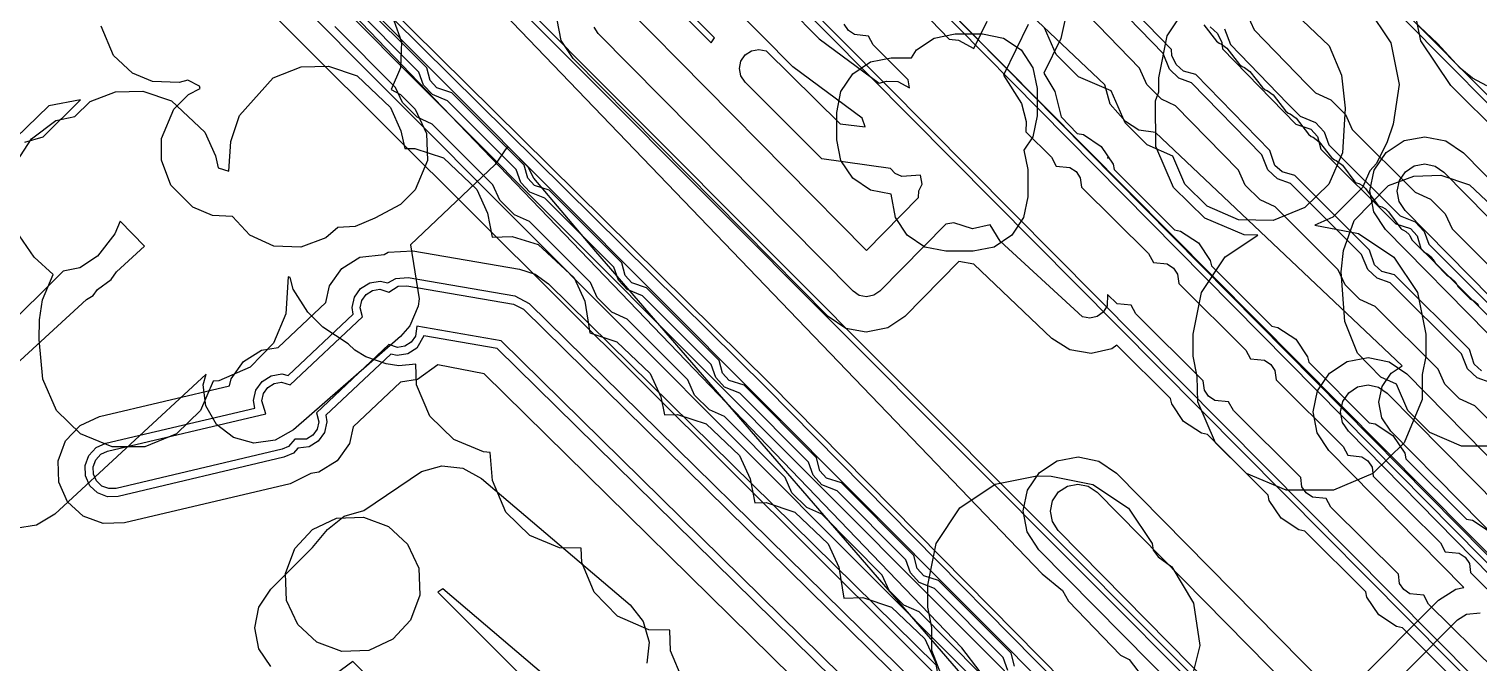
# Model space of a CAD drawing. Header units: metres. Extents: x -2677 to -840, y 169 to 1487.
# Drawn here: x -2443.7 to -2390.7, y 413.3 to 436.5 of the extents above; entities that cross this region are included whole.
import ezdxf

# ---------------------------------------------------------------- set-up
doc = ezdxf.new("R2010")
doc.units = ezdxf.units.M
for name, color, linetype in [('AI_GREENING_EXCLUSIONS', 1, 'Continuous'), ('AI_GREENING_LAWN', 82, 'Continuous'), ('AI_GREENING_REJECTED', 6, 'Continuous')]:
    doc.layers.add(name, color=color, linetype=linetype)

msp = doc.modelspace()

# ---------------------------------------------------------------- linework, layer by layer
at = {"layer": 'AI_GREENING_EXCLUSIONS'}
for points in [[(-2505.104, 516.692), (-2382.39, 393.752)], [(-2504.963, 516.833), (-2382.249, 393.893)], [(-2354.186, 453.009), (-2376.468, 473.857), (-2401.998, 479.041), (-2421.076, 460.203), (-2421.667, 459.462), (-2421.992, 459.297), (-2424.011, 457.291), (-2424.177, 456.969), (-2425.07, 456.299), (-2435.28, 446.342), (-2406.613, 416.514), (-2405.872, 415.904), (-2405.649, 415.512), (-2403.746, 413.544), (-2403.425, 413.376), (-2402.828, 412.597)], [(-2354.186, 453.009), (-2376.468, 473.857), (-2401.998, 479.041), (-2421.076, 460.203), (-2421.667, 459.462), (-2421.992, 459.297), (-2424.011, 457.291), (-2424.177, 456.969), (-2425.07, 456.299), (-2435.28, 446.342), (-2406.613, 416.514), (-2405.872, 415.904), (-2405.649, 415.512), (-2403.746, 413.544), (-2403.425, 413.376), (-2402.828, 412.597)], [(-2362.437, 405.677), (-2428.861, 472.601), (-2429.478, 473.837)], [(-2362.295, 405.818), (-2428.72, 472.743), (-2429.286, 473.891)], [(-2389.803, 432.567), (-2391.65, 434.39), (-2392.751, 436.021), (-2393.138, 437.951), (-2392.75, 439.88), (-2391.893, 441.148), (-2401.055, 450.375), (-2401.055, 450.375), (-2401.623, 450.877), (-2402.764, 450.115), (-2404.682, 449.736), (-2406.598, 450.121), (-2408.22, 451.211), (-2410.201, 453.204), (-2411.272, 454.81), (-2411.655, 456.702), (-2411.292, 458.599), (-2410.502, 459.811), (-2417.192, 466.539), (-2418.271, 468.164), (-2418.411, 468.522), (-2418.785, 470.437), (-2418.397, 472.349), (-2417.307, 473.967)], [(-2349.19, 370.53), (-2441.811, 463.835), (-2442.631, 464.845), (-2443.287, 466.222), (-2443.558, 467.56), (-2443.475, 469.047), (-2443.318, 469.272), (-2443.087, 469.419), (-2442.817, 469.466), (-2442.55, 469.406), (-2442.326, 469.248), (-2442.326, 469.248), (-2437.917, 464.696), (-2425.784, 453.083), (-2390.376, 417.269), (-2370.095, 396.941)], [(-2349.047, 370.67), (-2441.671, 463.977), (-2442.475, 464.971), (-2443.091, 466.265), (-2443.358, 467.557), (-2443.292, 468.967), (-2443.18, 469.127), (-2442.822, 469.266), (-2442.471, 469.11), (-2438.057, 464.554), (-2425.926, 452.942), (-2425.926, 452.942), (-2390.518, 417.128), (-2370.237, 396.8)], [(-2408.883, 412.928), (-2409.558, 413.807), (-2436.902, 442.258), (-2437.584, 442.398), (-2438.263, 442.776), (-2438.846, 443.294), (-2439.005, 443.622), (-2440.899, 445.509), (-2474.453, 461.131)], [(-2408.883, 412.928), (-2409.558, 413.807), (-2436.902, 442.258), (-2437.584, 442.398), (-2438.263, 442.776), (-2438.846, 443.294), (-2439.005, 443.622), (-2440.899, 445.509), (-2474.453, 461.131)], [(-2386.066, 392.557), (-2416.591, 423.48), (-2441.844, 448.427), (-2450.904, 457.735), (-2451.301, 457.371), (-2451.754, 457.112), (-2458.002, 450.753), (-2461.428, 447.377), (-2461.487, 447.288), (-2461.335, 446.96), (-2461.367, 446.76), (-2462.711, 445.311), (-2461.813, 444.117), (-2461.851, 443.743), (-2461.971, 443.594), (-2462.856, 442.847), (-2463.181, 442.729), (-2463.505, 442.851), (-2464.292, 443.669), (-2485.138, 422.846), (-2477.802, 415.322), (-2477.66, 414.961), (-2477.819, 414.607), (-2481.483, 411.19)], [(-2386.228, 392.438), (-2416.733, 423.338), (-2441.984, 448.285), (-2450.911, 457.457), (-2451.633, 456.95), (-2461.229, 447.274), (-2461.136, 446.969), (-2461.18, 446.689), (-2462.445, 445.298), (-2461.621, 444.173), (-2461.597, 443.906), (-2461.674, 443.65), (-2461.842, 443.442), (-2462.727, 442.694), (-2463.182, 442.529), (-2463.636, 442.7), (-2464.308, 443.37), (-2484.857, 422.845), (-2477.659, 415.462), (-2477.509, 415.229), (-2477.461, 414.956), (-2477.522, 414.686), (-2477.683, 414.461), (-2481.347, 411.044)], [(-2387.467, 392.398), (-2451.342, 456.39)], [(-2388.078, 391.571), (-2451.336, 454.969)], [(-2388.84, 416.656), (-2393.849, 421.74), (-2394.17, 422.229), (-2394.28, 422.804), (-2394.162, 423.377), (-2393.833, 423.861), (-2393.426, 424.129), (-2402.463, 432.669), (-2403.073, 432.759), (-2403.569, 433.07), (-2404.12, 433.713), (-2404.316, 434.42), (-2422.289, 451.405)], [(-2420.347, 441.722), (-2414.791, 436.102), (-2412.591, 434.478), (-2412.322, 434.553), (-2411.903, 434.534), (-2411.483, 434.312), (-2411.521, 434.594), (-2412.808, 435.877), (-2412.98, 436.202), (-2413.486, 436.255), (-2413.714, 436.407), (-2413.865, 436.634)], [(-2421.883, 437.281), (-2413.056, 428.353), (-2411.148, 430.293), (-2411.131, 430.537), (-2411.011, 430.779), (-2411.08, 431.104), (-2411.76, 431.055), (-2412.007, 431.171), (-2412.172, 431.352), (-2414.69, 431.711), (-2417.503, 434.518), (-2417.653, 434.746), (-2417.705, 435.014), (-2417.65, 435.282), (-2417.497, 435.508), (-2417.269, 435.658), (-2417.001, 435.71), (-2416.733, 435.655), (-2414.019, 432.986), (-2413.099, 432.875), (-2413.211, 433.195), (-2415.748, 435.08), (-2421.343, 440.738)], [(-2420.959, 438.195), (-2418.738, 435.949), (-2418.615, 436.131), (-2422.267, 439.824)], [(-2390.519, 423.943), (-2390.787, 424.186), (-2390.966, 424.728), (-2393.708, 427.459), (-2394.175, 427.584), (-2394.443, 427.827), (-2394.622, 428.369), (-2397.364, 431.099), (-2397.83, 431.225), (-2398.099, 431.467), (-2398.278, 432.009), (-2400.988, 434.788), (-2401.438, 434.913), (-2401.706, 435.156), (-2401.865, 435.488), (-2401.885, 435.715), (-2404.577, 438.494)], [(-2390.21, 423.524), (-2390.687, 423.695), (-2391.036, 424.018), (-2391.26, 424.57), (-2393.865, 427.165), (-2394.342, 427.335), (-2394.692, 427.659), (-2394.916, 428.211), (-2397.521, 430.805), (-2397.998, 430.976), (-2398.348, 431.3), (-2398.572, 431.851), (-2401.149, 434.494), (-2401.605, 434.664), (-2401.955, 434.988), (-2402.179, 435.56), (-2404.737, 438.201)], [(-2407.879, 412.974), (-2408.05, 413.45), (-2410.567, 415.975), (-2411.12, 416.199), (-2411.444, 416.548), (-2411.614, 417.025), (-2414.132, 419.549), (-2414.684, 419.774), (-2415.008, 420.123), (-2415.179, 420.6), (-2417.696, 423.124), (-2418.249, 423.348), (-2418.572, 423.698), (-2418.743, 424.173), (-2421.264, 426.694), (-2421.818, 426.918), (-2422.142, 427.268), (-2422.313, 427.742), (-2424.833, 430.263), (-2425.388, 430.488), (-2425.711, 430.837), (-2425.882, 431.312), (-2428.403, 433.833), (-2428.957, 434.057), (-2429.281, 434.407), (-2429.451, 434.882), (-2431.972, 437.402)], [(-2407.631, 413.141), (-2407.756, 413.607), (-2410.41, 416.269), (-2410.952, 416.448), (-2411.195, 416.716), (-2411.32, 417.182), (-2413.974, 419.843), (-2414.517, 420.022), (-2414.759, 420.291), (-2414.885, 420.757), (-2417.538, 423.418), (-2418.081, 423.597), (-2418.324, 423.866), (-2418.449, 424.33), (-2421.107, 426.988), (-2421.65, 427.167), (-2421.893, 427.435), (-2422.018, 427.9), (-2424.676, 430.557), (-2425.22, 430.736), (-2425.463, 431.005), (-2425.588, 431.469), (-2428.245, 434.127), (-2428.789, 434.306), (-2429.032, 434.574), (-2429.157, 435.039), (-2431.815, 437.697)], [(-2411.361, 437.47), (-2410.027, 436.09), (-2409.687, 436.05), (-2409.12, 435.745), (-2408.628, 436.752)], [(-2394.711, 437.25), (-2393.844, 435.952), (-2393.539, 434.422), (-2393.76, 432.981), (-2393.973, 432.326), (-2394.365, 431.536), (-2394.614, 431.268), (-2394.886, 430.656), (-2395.967, 429.576), (-2396.627, 429.283), (-2395.032, 428.979), (-2393.735, 428.111), (-2392.867, 426.814), (-2392.563, 425.283), (-2392.563, 424.477), (-2392.694, 423.818), (-2392.694, 422.893), (-2393.357, 421.307), (-2394.501, 420.184), (-2395.946, 419.58), (-2397.684, 419.58), (-2399.129, 420.184), (-2400.273, 421.307), (-2400.92, 422.816), (-2400.936, 423.736), (-2401.085, 424.486), (-2401.085, 425.288), (-2400.781, 426.819), (-2399.913, 428.116), (-2398.722, 428.913), (-2399.214, 428.928), (-2400.658, 429.533), (-2400.658, 429.533), (-2401.802, 430.656), (-2402.449, 432.164), (-2402.465, 433.825), (-2402.341, 434.162), (-2402.341, 434.675), (-2402.037, 436.205), (-2401.17, 437.503)], [(-2397.326, 437.008), (-2396.102, 435.849), (-2395.655, 434.774), (-2395.522, 433.557), (-2395.616, 431.931), (-2396.114, 430.78), (-2396.991, 429.925), (-2398.156, 429.455), (-2399.425, 429.472), (-2400.576, 429.97), (-2401.386, 430.78), (-2401.834, 431.81), (-2402.771, 432.219), (-2403.581, 433.029), (-2404.084, 434.201), (-2405.291, 434.711), (-2406.101, 435.521), (-2406.529, 436.504)], [(-2388.459, 420.367), (-2390.767, 422.665), (-2391.325, 422.919), (-2391.865, 423.459), (-2392.115, 424.008), (-2394.423, 426.306), (-2394.981, 426.56), (-2395.521, 427.1), (-2395.771, 427.648), (-2398.079, 429.947), (-2398.637, 430.2), (-2399.177, 430.741), (-2399.427, 431.289), (-2401.727, 433.652), (-2402.244, 433.889), (-2402.784, 434.429), (-2403.052, 435.021), (-2405.316, 437.359)], [(-2399.114, 437.019), (-2398.846, 436.427), (-2396.92, 434.438), (-2396.605, 434.124), (-2396.047, 433.87), (-2395.507, 433.33), (-2395.257, 432.782), (-2392.949, 430.484), (-2392.391, 430.23), (-2391.851, 429.69), (-2391.601, 429.141), (-2389.294, 426.843)], [(-2390.327, 434.374), (-2390.858, 434.658), (-2391.302, 435.022), (-2392.137, 435.928), (-2393.435, 437.144)], [(-2430.368, 436.772), (-2430.087, 435.99), (-2430.123, 435.038), (-2430.465, 434.244), (-2430.122, 434.06), (-2429.582, 433.52), (-2429.173, 432.638), (-2429.134, 431.652), (-2429.582, 430.576), (-2430.122, 430.036), (-2431.065, 429.534), (-2431.788, 429.232), (-2432.423, 429.193), (-2432.857, 428.81), (-2433.774, 428.469), (-2434.76, 428.508), (-2435.642, 428.917), (-2436.274, 429.594), (-2437.008, 429.633), (-2437.731, 429.935), (-2438.537, 430.741), (-2438.878, 431.658), (-2438.878, 432.45), (-2438.43, 433.526), (-2437.89, 434.066), (-2437.458, 434.287), (-2437.481, 434.361), (-2437.914, 434.588), (-2438.228, 434.499), (-2439.214, 434.538), (-2439.214, 434.538), (-2439.937, 434.84), (-2440.636, 435.487), (-2441.084, 436.563)], [(-2408.908, 412.892), (-2411.129, 415.119), (-2411.679, 415.37), (-2412.219, 415.91), (-2412.473, 416.467), (-2414.693, 418.694), (-2415.243, 418.944), (-2415.784, 419.485), (-2416.037, 420.041), (-2418.257, 422.269), (-2418.808, 422.519), (-2419.348, 423.059), (-2419.6, 423.613), (-2421.824, 425.837), (-2422.377, 426.089), (-2422.917, 426.629), (-2423.169, 427.182), (-2425.393, 429.407), (-2425.947, 429.658), (-2426.487, 430.199), (-2426.739, 430.752), (-2428.963, 432.976), (-2429.516, 433.228), (-2430.056, 433.768), (-2430.308, 434.322), (-2432.532, 436.546)], [(-2391.189, 412.318), (-2393.414, 414.539), (-2393.635, 414.582), (-2394.286, 415.012), (-2394.723, 415.659), (-2394.764, 415.858), (-2396.989, 418.079), (-2397.21, 418.121), (-2397.861, 418.552), (-2398.298, 419.198), (-2398.338, 419.397), (-2400.563, 421.618), (-2400.785, 421.661), (-2401.436, 422.091), (-2401.872, 422.738), (-2401.913, 422.937), (-2403.883, 424.887), (-2404.068, 424.756), (-2404.828, 424.581), (-2405.598, 424.71), (-2406.259, 425.124), (-2409.118, 427.85), (-2409.668, 427.947), (-2411.648, 425.934), (-2412.274, 425.515), (-2413.066, 425.356), (-2413.804, 425.502), (-2414.457, 425.931), (-2423.803, 435.383), (-2424.233, 436.034), (-2424.381, 436.8)], [(-2389.991, 412.961), (-2392.464, 415.41), (-2392.637, 415.735), (-2393.144, 415.785), (-2393.372, 415.936), (-2393.525, 416.162), (-2393.565, 416.501), (-2396.039, 418.95), (-2396.211, 419.274), (-2396.718, 419.325), (-2396.946, 419.475), (-2397.099, 419.702), (-2397.14, 420.04), (-2399.613, 422.489), (-2399.786, 422.814), (-2400.293, 422.864), (-2400.521, 423.015), (-2400.674, 423.241), (-2400.715, 423.58), (-2403.188, 426.029), (-2403.361, 426.353), (-2403.868, 426.404), (-2404.22, 426.739), (-2404.234, 426.331), (-2404.378, 426.1), (-2404.601, 425.941), (-2404.867, 425.88), (-2405.136, 425.925), (-2408.152, 428.692), (-2408.528, 429.292), (-2409.167, 429.15), (-2409.852, 429.359), (-2410.15, 429.311), (-2412.562, 426.859), (-2412.781, 426.712), (-2413.049, 426.656), (-2413.317, 426.708), (-2413.545, 426.857), (-2422.878, 436.297), (-2423.029, 436.525)], [(-2407.136, 436.619), (-2408.039, 434.768), (-2407.379, 433.731), (-2407.201, 433.078), (-2407.215, 432.69), (-2406.28, 431.765), (-2406.107, 431.44), (-2405.6, 431.389), (-2405.372, 431.239), (-2405.22, 431.012), (-2405.179, 430.674), (-2402.716, 428.236), (-2402.543, 427.911), (-2402.036, 427.86), (-2401.809, 427.71), (-2401.656, 427.484), (-2401.615, 427.145), (-2399.153, 424.707), (-2398.98, 424.383), (-2398.473, 424.332), (-2398.245, 424.181), (-2398.092, 423.955), (-2398.051, 423.616), (-2395.589, 421.178), (-2395.416, 420.854), (-2394.909, 420.803), (-2394.681, 420.652), (-2394.528, 420.426), (-2394.487, 420.088), (-2392.025, 417.649), (-2391.852, 417.325), (-2391.345, 417.274), (-2391.117, 417.124), (-2390.965, 416.897), (-2390.924, 416.559), (-2388.461, 414.121)], [(-2405.785, 436.767), (-2405.938, 436.115), (-2406.558, 434.839), (-2406.158, 434.176), (-2405.922, 433.239), (-2405.33, 432.636), (-2405.109, 432.593), (-2404.458, 432.162), (-2404.021, 431.516), (-2403.98, 431.317), (-2401.766, 429.107), (-2401.545, 429.064), (-2400.894, 428.634), (-2400.457, 427.987), (-2400.417, 427.788), (-2398.202, 425.578), (-2397.981, 425.535), (-2397.33, 425.105), (-2396.893, 424.458), (-2396.853, 424.259), (-2394.639, 422.049), (-2394.417, 422.006), (-2393.767, 421.576), (-2393.33, 420.929), (-2393.289, 420.731), (-2391.075, 418.52), (-2390.854, 418.478), (-2390.203, 418.047)], [(-2400.46, 436.535), (-2400.192, 436.292), (-2400.032, 435.96), (-2400.013, 435.733), (-2397.32, 432.972), (-2396.774, 432.793), (-2396.531, 432.524), (-2396.406, 432.062), (-2393.664, 429.331), (-2393.118, 429.152), (-2392.875, 428.883), (-2392.75, 428.421), (-2390.008, 425.69)], [(-2399.943, 436.46), (-2399.719, 435.888), (-2397.632, 433.736), (-2397.163, 433.266), (-2396.606, 433.041), (-2396.282, 432.692), (-2396.112, 432.219), (-2393.507, 429.625), (-2392.95, 429.401), (-2392.627, 429.051), (-2392.456, 428.579), (-2389.851, 425.984)], [(-2444.177, 431.611), (-2443.635, 432.445), (-2443.635, 432.445), (-2442.749, 433.111), (-2442.058, 433.258), (-2441.489, 433.811), (-2440.558, 434.161), (-2439.564, 434.188), (-2438.514, 433.836), (-2437.29, 432.677), (-2436.904, 431.821), (-2436.802, 431.38), (-2436.41, 431.256), (-2436.338, 432.347), (-2436.027, 433.294), (-2434.789, 434.667), (-2433.759, 435.074), (-2432.765, 435.101), (-2431.715, 434.749), (-2430.491, 433.59), (-2430.105, 432.734), (-2429.962, 432.08), (-2429.601, 432.09), (-2428.551, 431.738), (-2427.327, 430.579), (-2426.941, 429.723), (-2426.77, 428.845), (-2426.033, 428.865), (-2425.084, 428.565), (-2423.759, 427.354), (-2423.373, 426.498), (-2423.186, 425.336), (-2422.2, 425.004), (-2420.976, 423.845), (-2420.59, 422.989), (-2420.449, 422.341), (-2419.976, 422.354), (-2418.926, 422.002), (-2417.702, 420.843), (-2417.316, 419.987), (-2417.146, 419.119), (-2416.727, 419.13), (-2415.677, 418.778), (-2414.453, 417.619), (-2414.067, 416.763), (-2413.881, 415.626), (-2413.189, 415.645), (-2412.139, 415.293), (-2410.915, 414.134), (-2410.529, 413.278), (-2410.35, 412.322)], [(-2443.879, 432.314), (-2443.214, 432.508), (-2441.85, 433.862), (-2443.012, 433.646), (-2455.922, 421.146)], [(-2408.345, 411.43), (-2422.967, 428.318), (-2425.234, 431.004), (-2425.452, 431.397), (-2426.091, 432.061), (-2426.208, 432.157), (-2426.656, 431.499), (-2429.753, 428.563), (-2429.441, 426.578), (-2429.478, 426.309), (-2429.782, 425.591), (-2430.122, 425.207), (-2434.042, 421.791), (-2434.719, 421.403), (-2435.493, 421.303), (-2436.246, 421.507), (-2436.864, 421.984), (-2437.252, 422.661), (-2437.351, 423.435), (-2437.245, 423.827), (-2442.791, 418.704), (-2443.457, 418.298), (-2444.229, 418.179)], [(-2386.541, 421.507), (-2394.035, 429.115), (-2394.464, 429.767), (-2394.61, 430.533), (-2394.452, 431.297), (-2394.014, 431.943), (-2393.362, 432.372), (-2392.595, 432.518), (-2391.831, 432.36), (-2391.185, 431.922), (-2383.438, 424.057)], [(-2389.91, 421.188), (-2391.26, 421.188), (-2392.411, 421.686), (-2392.411, 421.686), (-2393.221, 422.496), (-2393.642, 423.462), (-2394.207, 423.715), (-2395.062, 424.592), (-2395.532, 425.757), (-2395.66, 427.576), (-2395.58, 428.351), (-2395.191, 429.449), (-2393.932, 430.728), (-2393.001, 431.078), (-2392.007, 431.105), (-2390.957, 430.753), (-2389.733, 429.594)], [(-2385.46, 421.834), (-2393.323, 429.816), (-2393.537, 430.142), (-2393.61, 430.526), (-2393.531, 430.908), (-2393.312, 431.231), (-2392.986, 431.445), (-2392.603, 431.518), (-2392.221, 431.439), (-2391.898, 431.22), (-2383.804, 423.003)], [(-2446.191, 422.37), (-2441.628, 426.557), (-2441.384, 426.705), (-2441.223, 426.925), (-2440.725, 427.294), (-2440.523, 427.571), (-2439.497, 428.512), (-2440.391, 429.423), (-2440.588, 428.967), (-2441.217, 428.15), (-2441.868, 427.719), (-2442.482, 427.599), (-2446.976, 423.139)], [(-2419.782, 412.617), (-2420.235, 413.701), (-2420.259, 414.449), (-2421.025, 414.466), (-2422.176, 414.964), (-2423.031, 415.841), (-2423.484, 416.925), (-2423.501, 417.451), (-2424.299, 417.468), (-2425.383, 417.921), (-2426.26, 418.776), (-2426.758, 419.927), (-2426.836, 420.96), (-2427.082, 420.977), (-2428.166, 421.43), (-2429.043, 422.285), (-2429.541, 423.436), (-2429.565, 424.185), (-2430.189, 424.126), (-2430.65, 424.202), (-2431.396, 424.462), (-2431.801, 424.7), (-2432.038, 424.938), (-2432.966, 425.543), (-2433.518, 426.093), (-2434.059, 426.93), (-2434.164, 427.359), (-2434.237, 427.39), (-2434.318, 426.039), (-2434.771, 424.955), (-2435.626, 424.078), (-2436.777, 423.58), (-2436.987, 423.563), (-2437.451, 422.494), (-2438.328, 421.639), (-2439.493, 421.169), (-2440.681, 421.169), (-2441.846, 421.639), (-2442.723, 422.494), (-2443.221, 423.645), (-2443.354, 425.098), (-2443.353, 425.816), (-2443.236, 426.543), (-2442.847, 427.471), (-2443.548, 428.108), (-2444.076, 428.883)], [(-2414.271, 411.269), (-2427.062, 423.836), (-2428.76, 424.161), (-2429.501, 423.635), (-2430.118, 423.532), (-2431.856, 421.894), (-2431.996, 421.284), (-2432.448, 420.649), (-2433.11, 420.234), (-2433.409, 420.184), (-2434.166, 419.807), (-2440.236, 418.379), (-2441.016, 418.352), (-2441.747, 418.625), (-2442.317, 419.157), (-2442.641, 419.867), (-2442.668, 420.647), (-2442.395, 421.378), (-2441.862, 421.949), (-2441.152, 422.272), (-2436.39, 423.393), (-2436.33, 423.652), (-2435.878, 424.287), (-2435.216, 424.702), (-2434.599, 424.805), (-2432.861, 426.443), (-2432.721, 427.053), (-2432.269, 427.688), (-2431.607, 428.103), (-2430.725, 428.206), (-2430.575, 428.291), (-2429.669, 428.344), (-2425.767, 427.672), (-2425.194, 427.481), (-2424.704, 427.128), (-2410.513, 413.184)], [(-2412.832, 411.257), (-2426.584, 424.769), (-2429.268, 425.231), (-2429.525, 424.777), (-2429.856, 424.57), (-2430.241, 424.506), (-2430.483, 424.561), (-2432.862, 422.32), (-2432.821, 422.074), (-2432.908, 421.694), (-2433.134, 421.376), (-2433.465, 421.169), (-2433.88, 421.112), (-2434.048, 420.937), (-2434.395, 420.781), (-2440.465, 419.352), (-2440.855, 419.339), (-2441.22, 419.475), (-2441.506, 419.741), (-2441.667, 420.097), (-2441.681, 420.486), (-2441.544, 420.852), (-2441.278, 421.137), (-2440.923, 421.299), (-2435.459, 422.585), (-2435.505, 422.862), (-2435.418, 423.242), (-2435.192, 423.56), (-2434.861, 423.767), (-2434.476, 423.831), (-2434.234, 423.776), (-2431.855, 426.017), (-2431.896, 426.263), (-2431.809, 426.643), (-2431.583, 426.961), (-2431.252, 427.168), (-2430.867, 427.232), (-2430.582, 427.167), (-2430.291, 427.332), (-2429.838, 427.358), (-2425.936, 426.686), (-2425.405, 426.414), (-2411.214, 412.471)], [(-2412.516, 411.367), (-2426.44, 425.048), (-2429.527, 425.58), (-2429.573, 425.218), (-2429.731, 424.996), (-2429.963, 424.851), (-2430.232, 424.805), (-2430.554, 424.907), (-2433.202, 422.411), (-2433.12, 422.083), (-2433.182, 421.817), (-2433.34, 421.595), (-2433.572, 421.45), (-2433.994, 421.44), (-2434.221, 421.182), (-2434.464, 421.073), (-2440.534, 419.644), (-2440.807, 419.635), (-2441.062, 419.73), (-2441.262, 419.917), (-2441.375, 420.165), (-2441.385, 420.438), (-2441.289, 420.694), (-2441.103, 420.894), (-2440.854, 421.007), (-2435.059, 422.371), (-2435.206, 422.853), (-2435.144, 423.119), (-2434.986, 423.341), (-2434.754, 423.486), (-2434.485, 423.532), (-2434.163, 423.43), (-2431.515, 425.926), (-2431.597, 426.254), (-2431.535, 426.52), (-2431.377, 426.742), (-2431.145, 426.887), (-2430.876, 426.933), (-2430.548, 426.827), (-2430.206, 427.044), (-2429.889, 427.063), (-2425.987, 426.391), (-2425.615, 426.2), (-2411.424, 412.257)], [(-2395.146, 412.484), (-2392.094, 415.548), (-2391.469, 415.96), (-2391.176, 416.02), (-2396.111, 421.03), (-2396.54, 421.682), (-2396.686, 422.448), (-2396.528, 423.213), (-2396.09, 423.858), (-2395.438, 424.287), (-2394.671, 424.433), (-2393.907, 424.275), (-2393.262, 423.837), (-2388.259, 418.759)], [(-2390.182, 416.436), (-2395.399, 421.732), (-2395.613, 422.058), (-2395.686, 422.441), (-2395.607, 422.823), (-2395.388, 423.146), (-2395.062, 423.36), (-2394.679, 423.433), (-2394.297, 423.354), (-2393.974, 423.135), (-2388.842, 417.925)], [(-2434.875, 413.122), (-2435.31, 413.771), (-2435.463, 414.536), (-2435.311, 415.301), (-2434.878, 415.951), (-2433.349, 417.484), (-2432.802, 418.133), (-2432.192, 418.621), (-2431.47, 418.83), (-2429.36, 420.256), (-2428.609, 420.47), (-2427.834, 420.38), (-2427.152, 420), (-2421.713, 415.38), (-2421.228, 414.768), (-2421.014, 414.018), (-2421.104, 413.242)], [(-2398.543, 409.112), (-2406.741, 417.399), (-2407.17, 418.051), (-2407.316, 418.818), (-2407.158, 419.582), (-2406.72, 420.228), (-2406.068, 420.656), (-2405.301, 420.803), (-2404.537, 420.645), (-2403.892, 420.206), (-2396.252, 412.451)], [(-2410.3, 412.8), (-2410.661, 413.703), (-2410.661, 414.546), (-2410.81, 415.296), (-2410.81, 416.098), (-2410.506, 417.629), (-2409.638, 418.926), (-2408.341, 419.794), (-2406.81, 420.098), (-2406.288, 420.093), (-2406.288, 420.093), (-2404.757, 419.789), (-2403.46, 418.921), (-2402.592, 417.624), (-2402.545, 417.387), (-2402.367, 417.141), (-2401.873, 416.775), (-2401.07, 415.437), (-2400.84, 413.893), (-2401.218, 412.379)], [(-2397.935, 409.884), (-2406.029, 418.101), (-2406.243, 418.427), (-2406.316, 418.81), (-2406.237, 419.192), (-2406.018, 419.515), (-2405.692, 419.729), (-2405.309, 419.803), (-2404.927, 419.724), (-2404.604, 419.504), (-2396.737, 411.519)], [(-2424.302, 412.331), (-2428.578, 415.963), (-2428.754, 415.842), (-2422.308, 409.402)], [(-2394.857, 411.357), (-2391.397, 414.831), (-2391.069, 415.043), (-2390.569, 415.088)], [(-2425.285, 406.723), (-2431.871, 413.302), (-2432.695, 412.691)]]:
    msp.add_lwpolyline(points, dxfattribs=at)
for points in [[(-2410.568, 436.125), (-2409.803, 436.277), (-2408.803, 436.277), (-2408.038, 436.125), (-2407.389, 435.691), (-2406.955, 435.042), (-2406.803, 434.277), (-2406.803, 433.277), (-2406.955, 432.512), (-2407.285, 432.019), (-2407.146, 431.321), (-2407.146, 430.321), (-2407.298, 429.556), (-2407.732, 428.907), (-2408.381, 428.473), (-2409.146, 428.321), (-2410.146, 428.321), (-2410.911, 428.473), (-2411.56, 428.907), (-2411.994, 429.556), (-2412.146, 430.408), (-2412.91, 430.56), (-2413.559, 430.994), (-2413.993, 431.643), (-2414.145, 432.408), (-2414.145, 433.408), (-2413.993, 434.173), (-2413.559, 434.822), (-2412.91, 435.256), (-2412.145, 435.408), (-2411.406, 435.408), (-2411.217, 435.691), (-2410.568, 436.125)], [(-2429.413, 415.735), (-2429.754, 414.818), (-2430.401, 414.119), (-2431.283, 413.71), (-2432.269, 413.671), (-2433.186, 414.012), (-2433.885, 414.659), (-2434.294, 415.541), (-2434.333, 416.527), (-2433.992, 417.444), (-2433.345, 418.143), (-2432.463, 418.552), (-2431.477, 418.591), (-2430.56, 418.25), (-2429.861, 417.603), (-2429.452, 416.721), (-2429.413, 415.735)]]:
    msp.add_lwpolyline(points, close=True, dxfattribs=at)
at = {"layer": 'AI_GREENING_LAWN'}
for points in [[(-2350.516, 377.213), (-2437.735, 465.059)], [(-2450.926, 456.964), (-2386.764, 392.638)], [(-2386.877, 389.296), (-2449.288, 451.41)], [(-2400.696, 436.608), (-2400.235, 436.019), (-2400.138, 435.945), (-2400.048, 435.906), (-2399.85, 435.754), (-2399.393, 435.166), (-2399.293, 435.09), (-2399.209, 435.055), (-2399.004, 434.899), (-2398.55, 434.313), (-2398.447, 434.235), (-2398.369, 434.204), (-2398.159, 434.045), (-2397.708, 433.459), (-2397.602, 433.38), (-2397.529, 433.352), (-2397.313, 433.19), (-2396.866, 432.606), (-2396.757, 432.526), (-2396.69, 432.501), (-2396.467, 432.335), (-2396.024, 431.753), (-2395.912, 431.671), (-2395.851, 431.649), (-2395.621, 431.48), (-2395.159, 430.87), (-2395.134, 430.845), (-2395.102, 430.828), (-2395.013, 430.798), (-2394.881, 430.729), (-2394.775, 430.625), (-2394.317, 430.015), (-2394.291, 429.99), (-2394.258, 429.973), (-2394.176, 429.946), (-2394.038, 429.877), (-2393.929, 429.769), (-2393.475, 429.161), (-2393.448, 429.134), (-2393.379, 429.1), (-2393.38, 429.096), (-2393.291, 429.052), (-2393.176, 428.935), (-2393.152, 428.885), (-2393.15, 428.886), (-2393.057, 428.729), (-2392.635, 428.302), (-2392.492, 428.22), (-2392.348, 428.096), (-2392.313, 428.028), (-2392.307, 428.031), (-2392.214, 427.873), (-2391.792, 427.447), (-2391.653, 427.367), (-2391.465, 427.176), (-2391.387, 427.036), (-2390.95, 426.592), (-2390.806, 426.509), (-2390.662, 426.385), (-2390.627, 426.317)]]:
    msp.add_lwpolyline(points, dxfattribs=at)
at = {"layer": 'AI_GREENING_REJECTED'}
msp.add_point((-2404.21, 431.74), dxfattribs=at)

doc.saveas('drawing.dxf')
